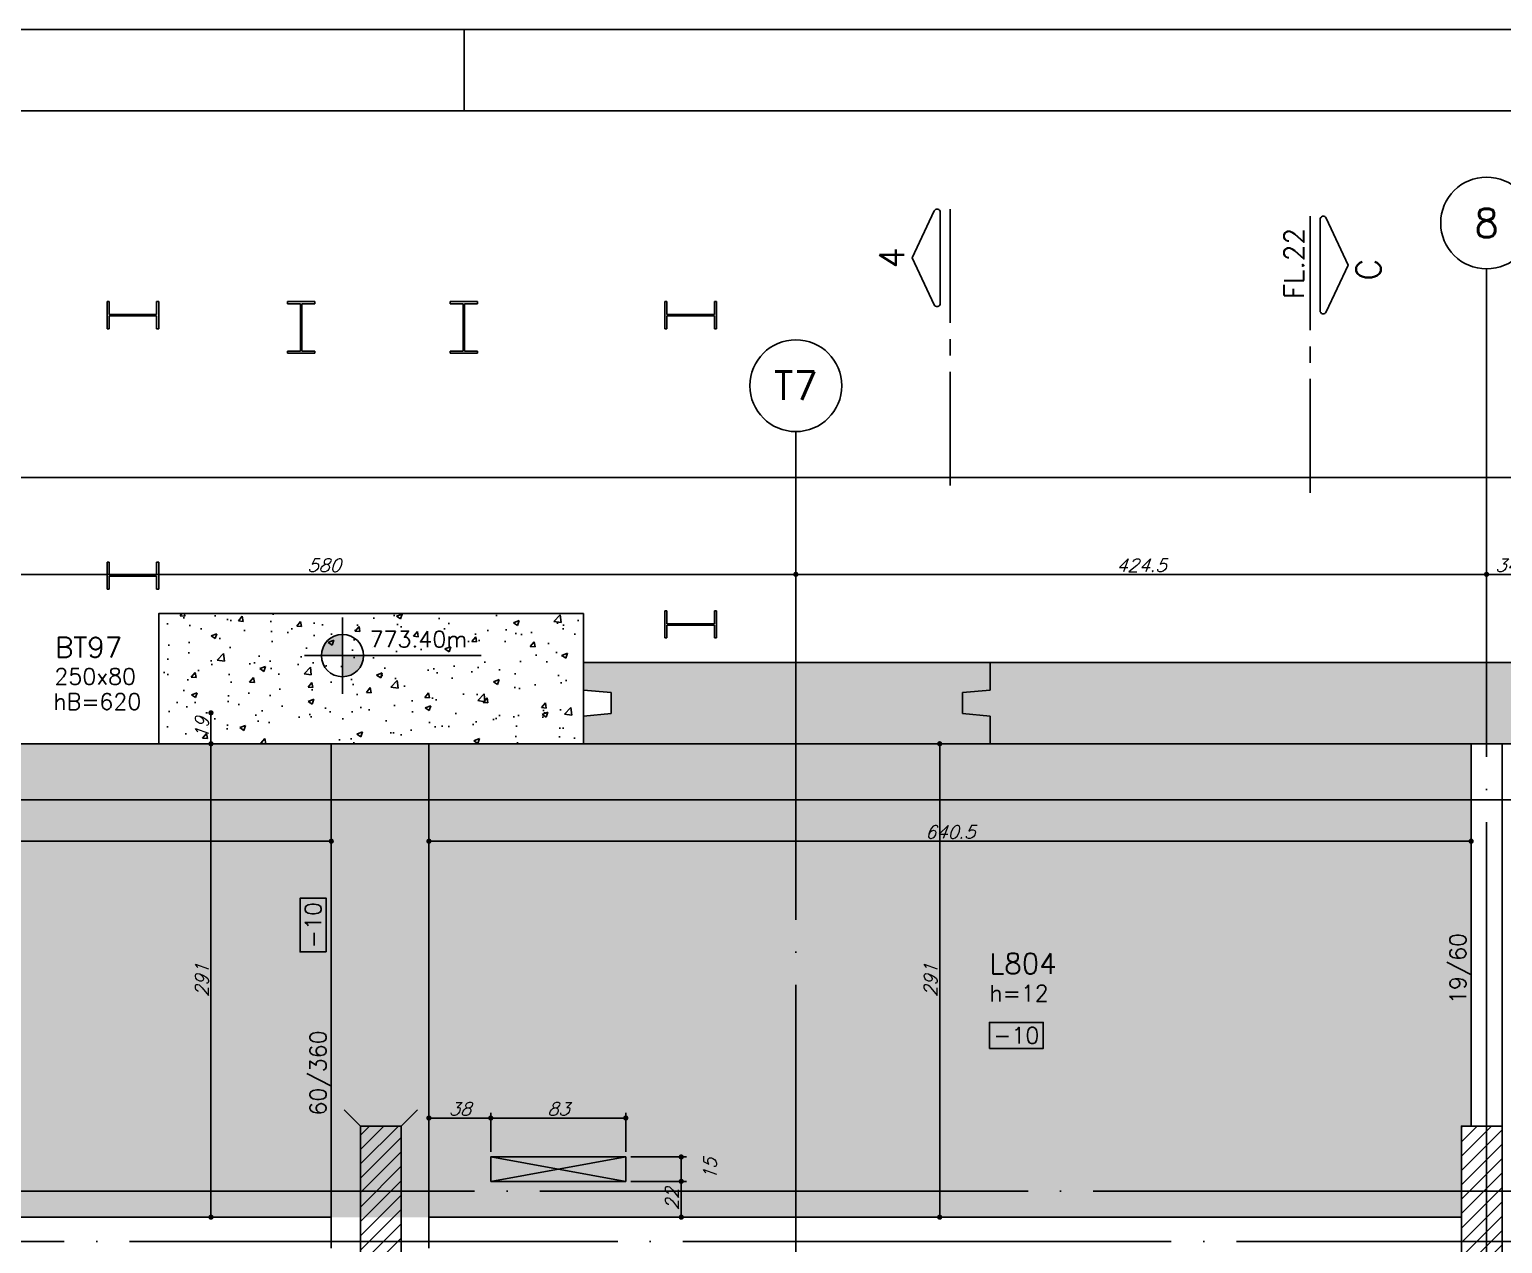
# Model space of a CAD drawing. Extents: x -5173 to 5397, y -2411 to 2089.
# Drawn here: x 2355 to 3260, y 1342 to 2089 of the extents above; entities that cross this region are included whole.
import ezdxf
from ezdxf.enums import TextEntityAlignment as Align

# ---------------------------------------------------------------- set-up
doc = ezdxf.new("R2010")
doc.units = 0
doc.header["$LTSCALE"] = 50
doc.header["$MEASUREMENT"] = 0
doc.linetypes.add('EIXO', pattern=[6.8, 6, -0.4, 0, -0.4])
doc.layers.get('0').update_dxf_attribs({"linetype": 'CONTINUOUS'})
doc.layers.get('DEFPOINTS').update_dxf_attribs({"linetype": 'CONTINUOUS'})
for name, color, linetype in [('F-BLOCOS', 3, 'CONTINUOUS'), ('F-BLOCOS-DIM', 2, 'CONTINUOUS'), ('F-BLOCOS-HACH', 1, 'CONTINUOUS'), ('F-BLOCOS-NOME', 3, 'CONTINUOUS'), ('F-CORTE-INDICAÇÃO', 4, 'CONTINUOUS'), ('F-COTAS', 106, 'CONTINUOUS'), ('F-COTAS-FUROS', 50, 'CONTINUOUS'), ('F-EIXO', 12, 'EIXO'), ('F-LAJES-DIM', 2, 'CONTINUOUS'), ('F-LAJES-NOME', 4, 'CONTINUOUS'), ('F-LAJES-R', 254, 'CONTINUOUS'), ('F-MARGEM', 1, 'CONTINUOUS'), ('F-NÍVEL-PLANTA', 2, 'CONTINUOUS'), ('F-PILARES-HACH', 174, 'CONTINUOUS'), ('F-PILARES-N', 170, 'CONTINUOUS'), ('F-PILARES-NASCE', 4, 'CONTINUOUS'), ('F-PILARES-S', 170, 'CONTINUOUS'), ('F-SOLIDO-EST', 252, 'CONTINUOUS'), ('F-TEXTO', 6, 'CONTINUOUS'), ('F-VIGAS', 3, 'CONTINUOUS'), ('F-VIGAS-DIM', 2, 'CONTINUOUS'), ('F-VÃO', 1, 'CONTINUOUS')]:
    doc.layers.add(name, color=color, linetype=linetype)
doc.layers.add('F-DESNIVEL-2', color=7, linetype='CONTINUOUS', true_color=0xffd1e8)
doc.styles.add('CP-TEXT-INCL', font='simplex.shx', dxfattribs={"oblique": 20})
doc.styles.add('MCP', font='simplex.shx')
doc.styles.add('ROMANS', font='simplex.shx')
doc.dimstyles.new('CP-COTAS-50', dxfattribs={"dimscale": 0.64, "dimtxt": 12.5, "dimasz": 5, "dimexe": 5, "dimexo": 5, "dimgap": 2.5, "dimtad": 1, "dimdec": 1, "dimdsep": 46, "dimtxsty": 'CP-TEXT-INCL', "dimblk1": 'DOT', "dimblk2": 'DOT', "dimsah": 1, "dimcen": 9, "dimclrd": 256, "dimclre": 256, "dimclrt": 256, "dimadec": 0, "dimazin": 0, "dimtfac": 1, "dimtdec": 1, "dimtmove": 2, "dimatfit": 3, "dimldrblk": 'DOT', "dimfxl": 0, "dimtolj": 1, "dimarcsym": 0})

# ---------------------------------------------------------------- blocks, each defined once
blk = doc.blocks.new('*U4')
at = {"layer": 'F-LAJES-DIM', "color": 1}
blk.add_lwpolyline([(0, 0), (33, 0), (33, 16), (0, 16)], close=True, dxfattribs=at)
at = {"layer": 'F-LAJES-DIM', "style": 'MCP'}
blk.add_attdef('DIM', text='', height=10, dxfattribs=at).set_placement((16.5, 8), align=Align.MIDDLE_CENTER)
blk = doc.blocks.new('_DOT')
at = {"color": 0, "linetype": 'ByBlock'}
blk.add_line((-0.5, 0), (-1, 0), dxfattribs=at)
at = {"color": 0, "linetype": 'ByBlock', "const_width": 0.5}
blk.add_lwpolyline([(-0.25, 0, 1), (0.25, 0, 1)], format="xyb", close=True, dxfattribs=at)
blk = doc.blocks.new('*D15')
at = {"layer": 'DEFPOINTS', "color": 0, "linetype": 'Continuous', "transparency": 16777216}
for p in [(2913.92, 1649.5), (2913.92, 1649.5), (2913.92, 1358.5)]:
    blk.add_point(p, dxfattribs=at)
at = {"layer": 'F-COTAS', "linetype": 'Continuous', "lineweight": -2, "transparency": 16777216}
blk.add_line((2913.92, 1361.7), (2913.92, 1646.3), dxfattribs=at)
at = {"layer": 'F-COTAS', "linetype": 'Continuous', "lineweight": -2, "transparency": 16777216, "xscale": 3.2, "yscale": 3.2, "zscale": 3.2}
for p, rotation in [((2913.92, 1649.5), 90), ((2913.92, 1358.5), 270)]:
    blk.add_blockref('_DOT', p, dxfattribs=dict(at, rotation=rotation))
at = {"layer": 'F-COTAS', "linetype": 'Continuous', "transparency": 16777216, "insert": (2908.32, 1504), "char_height": 8, "attachment_point": 5, "rotation": 90, "style": 'CP-TEXT-INCL'}
blk.add_mtext('\\A1;291', dxfattribs=at)
blk = doc.blocks.new('*D21')
at = {"layer": 'DEFPOINTS', "color": 0, "linetype": 'Continuous', "transparency": 16777216}
for p in [(2466.08, 1649.5), (2466.08, 1649.5), (2466.08, 1358.5)]:
    blk.add_point(p, dxfattribs=at)
at = {"layer": 'F-COTAS', "linetype": 'Continuous', "lineweight": -2, "transparency": 16777216}
blk.add_line((2466.08, 1361.7), (2466.08, 1646.3), dxfattribs=at)
at = {"layer": 'F-COTAS', "linetype": 'Continuous', "lineweight": -2, "transparency": 16777216, "xscale": 3.2, "yscale": 3.2, "zscale": 3.2}
for p, rotation in [((2466.08, 1649.5), 90), ((2466.08, 1358.5), 270)]:
    blk.add_blockref('_DOT', p, dxfattribs=dict(at, rotation=rotation))
at = {"layer": 'F-COTAS', "linetype": 'Continuous', "transparency": 16777216, "insert": (2460.48, 1504), "char_height": 8, "attachment_point": 5, "rotation": 90, "style": 'CP-TEXT-INCL'}
blk.add_mtext('\\A1;291', dxfattribs=at)
blk = doc.blocks.new('*D86')
at = {"layer": 'DEFPOINTS', "color": 0, "linetype": 'Continuous', "transparency": 16777216}
for p in [(2089, 1589.59), (2540, 1589.59), (2540, 1589.59)]:
    blk.add_point(p, dxfattribs=at)
at = {"layer": 'F-COTAS', "linetype": 'Continuous', "lineweight": -2, "transparency": 16777216}
blk.add_line((2092.2, 1589.59), (2536.8, 1589.59), dxfattribs=at)
at = {"layer": 'F-COTAS', "linetype": 'Continuous', "lineweight": -2, "transparency": 16777216, "xscale": 3.2, "yscale": 3.2, "zscale": 3.2, "rotation": 180}
blk.add_blockref('_DOT', (2089, 1589.59), dxfattribs=at)
at = {"layer": 'F-COTAS', "linetype": 'Continuous', "lineweight": -2, "transparency": 16777216, "xscale": 3.2, "yscale": 3.2, "zscale": 3.2}
blk.add_blockref('_DOT', (2540, 1589.59), dxfattribs=at)
at = {"layer": 'F-COTAS', "linetype": 'Continuous', "transparency": 16777216, "insert": (2314.5, 1595.19), "char_height": 8, "attachment_point": 5, "style": 'CP-TEXT-INCL'}
blk.add_mtext('\\A1;451', dxfattribs=at)
blk = doc.blocks.new('*D87')
at = {"layer": 'DEFPOINTS', "color": 0, "linetype": 'Continuous', "transparency": 16777216}
for p in [(2600, 1589.59), (3240.5, 1589.59), (3240.5, 1589.59)]:
    blk.add_point(p, dxfattribs=at)
at = {"layer": 'F-COTAS', "linetype": 'Continuous', "lineweight": -2, "transparency": 16777216}
blk.add_line((2603.2, 1589.59), (3237.3, 1589.59), dxfattribs=at)
at = {"layer": 'F-COTAS', "linetype": 'Continuous', "lineweight": -2, "transparency": 16777216, "xscale": 3.2, "yscale": 3.2, "zscale": 3.2, "rotation": 180}
blk.add_blockref('_DOT', (2600, 1589.59), dxfattribs=at)
at = {"layer": 'F-COTAS', "linetype": 'Continuous', "lineweight": -2, "transparency": 16777216, "xscale": 3.2, "yscale": 3.2, "zscale": 3.2}
blk.add_blockref('_DOT', (3240.5, 1589.59), dxfattribs=at)
at = {"layer": 'F-COTAS', "linetype": 'Continuous', "transparency": 16777216, "insert": (2920.25, 1595.19), "char_height": 8, "attachment_point": 5, "style": 'CP-TEXT-INCL'}
blk.add_mtext('\\A1;640.5', dxfattribs=at)
blk = doc.blocks.new('*U185')
at = {"layer": 'F-EIXO'}
blk.add_line((0, 0), (0, -3027.88), dxfattribs=at)
at = {"layer": 'F-EIXO', "color": 2, "linetype": 'Continuous'}
blk.add_circle((0, 28.21), 28.21, dxfattribs=at)
at = {"layer": 'F-TEXTO', "style": 'ROMANS'}
blk.add_attdef('EIXO', text='', height=17.5, rotation=360, dxfattribs=at).set_placement((0, 28.21), align=Align.MIDDLE_CENTER)
blk = doc.blocks.new('*U192')
at = {"layer": 'F-EIXO'}
blk.add_line((0, 0), (7197, 0), dxfattribs=at)
at = {"layer": 'F-TEXTO', "style": 'ROMANS'}
blk.add_attdef('EIXO', text='', height=17.5, dxfattribs=at).set_placement((-28.2072, 0), align=Align.MIDDLE_CENTER)
blk = doc.blocks.new('*U193')
at = {"layer": 'F-EIXO'}
blk.add_line((0, 0), (7285, 0), dxfattribs=at)
at = {"layer": 'F-TEXTO', "style": 'ROMANS'}
blk.add_attdef('EIXO', text='', height=17.5, dxfattribs=at).set_placement((-28.2072, 0), align=Align.MIDDLE_CENTER)
blk = doc.blocks.new('*U209')
at = {"layer": 'F-EIXO'}
blk.add_line((0, 0), (0, -3127.88), dxfattribs=at)
at = {"layer": 'F-EIXO', "color": 2, "linetype": 'Continuous'}
blk.add_circle((0, 28.21), 28.21, dxfattribs=at)
at = {"layer": 'F-TEXTO', "style": 'ROMANS'}
blk.add_attdef('EIXO', text='', height=17.5, rotation=360, dxfattribs=at).set_placement((0, 28.21), align=Align.MIDDLE_CENTER)
blk = doc.blocks.new('*U204')
at = {"layer": 'F-EIXO'}
blk.add_line((0, 0), (7197, 0), dxfattribs=at)
at = {"layer": 'F-TEXTO', "style": 'ROMANS'}
blk.add_attdef('EIXO', text='', height=17.5, dxfattribs=at).set_placement((-28.2072, 0), align=Align.MIDDLE_CENTER)
blk = doc.blocks.new('A0-5L_900')
at = {"layer": 'F-MARGEM', "color": 2}
blk.add_line((155.9, 90), (155.9, 89), dxfattribs=at)
blk.add_lwpolyline([(0, 0), (0, 90), (211.4, 90), (211.4, 0)], close=True, dxfattribs=at)
at = {"layer": 'F-MARGEM', "color": 7}
blk.add_lwpolyline([(2.5, 89), (210.4, 89), (210.4, 1), (2.5, 1)], close=True, dxfattribs=at)
blk = doc.blocks.new('*U220')
at = {"layer": 'F-CORTE-INDICAÇÃO'}
for p, q in [((70, 0), (0, 0)), ((80, 0), (90, 0)), ((100, 0), (170, 0))]:
    blk.add_line(p, q, dxfattribs=at)
blk.add_lwpolyline([(112, 6, -0.802585), (111.15, 9.81), (140, 23.26), (168.85, 9.81, -0.802585), (168, 6)], format="xyb", close=True, dxfattribs=at)
at = {"layer": 'F-CORTE-INDICAÇÃO', "style": 'ROMANS'}
blk.add_attdef('CORTE', text='', height=15, dxfattribs=at).set_placement((140, 35.76), align=Align.MIDDLE_CENTER)
at = {"layer": 'F-CORTE-INDICAÇÃO', "color": 2, "style": 'ROMANS'}
blk.add_attdef('FOLHA', text='', height=12, dxfattribs=at).set_placement((80.46, -10), align=Align.MIDDLE_CENTER)
blk = doc.blocks.new('*U228')
at = {"layer": 'F-CORTE-INDICAÇÃO'}
for p, q in [((70, 0), (0, 0)), ((80, 0), (90, 0)), ((100, 0), (170, 0))]:
    blk.add_line(p, q, dxfattribs=at)
blk.add_lwpolyline([(112, 6, -0.802585), (111.15, 9.81), (140, 23.26), (168.85, 9.81, -0.802585), (168, 6)], format="xyb", close=True, dxfattribs=at)
at = {"layer": 'F-CORTE-INDICAÇÃO', "style": 'ROMANS'}
blk.add_attdef('CORTE', text='', height=15, dxfattribs=at).set_placement((140, 35.76), align=Align.MIDDLE_CENTER)
at = {"layer": 'F-CORTE-INDICAÇÃO', "color": 2, "style": 'ROMANS'}
blk.add_attdef('FOLHA', text='', height=12, dxfattribs=at).set_placement((140, -10), align=Align.MIDDLE_CENTER)
blk = doc.blocks.new('*D281')
at = {"layer": 'DEFPOINTS', "color": 0, "linetype": 'Continuous', "transparency": 16777216}
for p in [(3284.5, 1699.5), (3444.33, 1699.5), (3259.5, -995.5)]:
    blk.add_point(p, dxfattribs=at)
at = {"layer": 'F-COTAS', "linetype": 'Continuous', "lineweight": -2, "transparency": 16777216}
for p, q in [((3287.7, 1699.5), (3447.53, 1699.5)), ((3444.33, -992.3), (3444.33, 1696.3)), ((3262.7, -995.5), (3447.53, -995.5))]:
    blk.add_line(p, q, dxfattribs=at)
at = {"layer": 'F-COTAS', "linetype": 'Continuous', "lineweight": -2, "transparency": 16777216, "xscale": 3.2, "yscale": 3.2, "zscale": 3.2}
for p, rotation in [((3444.33, 1699.5), 90), ((3444.33, -995.5), 270)]:
    blk.add_blockref('_DOT', p, dxfattribs=dict(at, rotation=rotation))
at = {"layer": 'F-COTAS', "linetype": 'Continuous', "transparency": 16777216, "insert": (3438.73, 352), "char_height": 8, "attachment_point": 5, "rotation": 90, "style": 'CP-TEXT-INCL'}
blk.add_mtext('\\A1;2695', dxfattribs=at)
blk = doc.blocks.new('*D294')
at = {"layer": 'DEFPOINTS', "color": 0, "linetype": 'Continuous', "transparency": 16777216}
for p in [(-3300, 1813.09), (-3300, 1709.07), (3284.5, 1699.5)]:
    blk.add_point(p, dxfattribs=at)
at = {"layer": 'F-COTAS', "linetype": 'Continuous', "lineweight": -2, "transparency": 16777216}
for p, q in [((-3300, 1712.27), (-3300, 1816.29)), ((3281.3, 1813.09), (-3296.8, 1813.09)), ((3284.5, 1702.7), (3284.5, 1816.29))]:
    blk.add_line(p, q, dxfattribs=at)
at = {"layer": 'F-COTAS', "linetype": 'Continuous', "lineweight": -2, "transparency": 16777216, "xscale": 3.2, "yscale": 3.2, "zscale": 3.2, "rotation": 180}
blk.add_blockref('_DOT', (-3300, 1813.09), dxfattribs=at)
at = {"layer": 'F-COTAS', "linetype": 'Continuous', "lineweight": -2, "transparency": 16777216, "xscale": 3.2, "yscale": 3.2, "zscale": 3.2}
blk.add_blockref('_DOT', (3284.5, 1813.09), dxfattribs=at)
at = {"layer": 'F-COTAS', "linetype": 'Continuous', "transparency": 16777216, "insert": (-7.75, 1818.69), "char_height": 8, "attachment_point": 5, "style": 'CP-TEXT-INCL'}
blk.add_mtext('\\A1;6584.5', dxfattribs=at)
blk = doc.blocks.new('*D295')
at = {"layer": 'DEFPOINTS', "color": 0, "linetype": 'Continuous', "transparency": 16777216}
for p in [(3250, 1753.6), (3250, 1746.92), (3284.5, 1699.5)]:
    blk.add_point(p, dxfattribs=at)
at = {"layer": 'F-COTAS', "linetype": 'Continuous', "lineweight": -2, "transparency": 16777216}
for p, q in [((3250, 1750.12), (3250, 1756.8)), ((3284.5, 1702.7), (3284.5, 1756.8)), ((3281.3, 1753.6), (3253.2, 1753.6))]:
    blk.add_line(p, q, dxfattribs=at)
at = {"layer": 'F-COTAS', "linetype": 'Continuous', "lineweight": -2, "transparency": 16777216, "xscale": 3.2, "yscale": 3.2, "zscale": 3.2, "rotation": 180}
blk.add_blockref('_DOT', (3250, 1753.6), dxfattribs=at)
at = {"layer": 'F-COTAS', "linetype": 'Continuous', "lineweight": -2, "transparency": 16777216, "xscale": 3.2, "yscale": 3.2, "zscale": 3.2}
blk.add_blockref('_DOT', (3284.5, 1753.6), dxfattribs=at)
at = {"layer": 'F-COTAS', "linetype": 'Continuous', "transparency": 16777216, "insert": (3267.25, 1759.2), "char_height": 8, "attachment_point": 5, "style": 'CP-TEXT-INCL'}
blk.add_mtext('\\A1;34.5', dxfattribs=at)
blk = doc.blocks.new('*D296')
at = {"layer": 'DEFPOINTS', "color": 0, "linetype": 'Continuous', "transparency": 16777216}
for p in [(2825.5, 1761.63), (2825.5, 1753.6), (3250, 1746.92)]:
    blk.add_point(p, dxfattribs=at)
at = {"layer": 'F-COTAS', "linetype": 'Continuous', "lineweight": -2, "transparency": 16777216}
for p, q in [((2825.5, 1758.43), (2825.5, 1750.4)), ((3250, 1750.12), (3250, 1756.8)), ((3246.8, 1753.6), (2828.7, 1753.6))]:
    blk.add_line(p, q, dxfattribs=at)
at = {"layer": 'F-COTAS', "linetype": 'Continuous', "lineweight": -2, "transparency": 16777216, "xscale": 3.2, "yscale": 3.2, "zscale": 3.2, "rotation": 180}
blk.add_blockref('_DOT', (2825.5, 1753.6), dxfattribs=at)
at = {"layer": 'F-COTAS', "linetype": 'Continuous', "lineweight": -2, "transparency": 16777216, "xscale": 3.2, "yscale": 3.2, "zscale": 3.2}
blk.add_blockref('_DOT', (3250, 1753.6), dxfattribs=at)
at = {"layer": 'F-COTAS', "linetype": 'Continuous', "transparency": 16777216, "insert": (3037.75, 1759.2), "char_height": 8, "attachment_point": 5, "style": 'CP-TEXT-INCL'}
blk.add_mtext('\\A1;424.5', dxfattribs=at)
blk = doc.blocks.new('*D297')
at = {"layer": 'DEFPOINTS', "color": 0, "linetype": 'Continuous', "transparency": 16777216}
for p in [(2245.5, 1761.63), (2825.5, 1761.63), (2245.5, 1753.6)]:
    blk.add_point(p, dxfattribs=at)
at = {"layer": 'F-COTAS', "linetype": 'Continuous', "lineweight": -2, "transparency": 16777216}
for p, q in [((2245.5, 1758.43), (2245.5, 1750.4)), ((2825.5, 1758.43), (2825.5, 1750.4)), ((2822.3, 1753.6), (2248.7, 1753.6))]:
    blk.add_line(p, q, dxfattribs=at)
at = {"layer": 'F-COTAS', "linetype": 'Continuous', "lineweight": -2, "transparency": 16777216, "xscale": 3.2, "yscale": 3.2, "zscale": 3.2, "rotation": 180}
blk.add_blockref('_DOT', (2245.5, 1753.6), dxfattribs=at)
at = {"layer": 'F-COTAS', "linetype": 'Continuous', "lineweight": -2, "transparency": 16777216, "xscale": 3.2, "yscale": 3.2, "zscale": 3.2}
blk.add_blockref('_DOT', (2825.5, 1753.6), dxfattribs=at)
at = {"layer": 'F-COTAS', "linetype": 'Continuous', "transparency": 16777216, "insert": (2535.5, 1759.2), "char_height": 8, "attachment_point": 5, "style": 'CP-TEXT-INCL'}
blk.add_mtext('\\A1;580', dxfattribs=at)
blk = doc.blocks.new('A$C29D657AE')
at = {"layer": 'F-SOLIDO-EST'}
h = blk.add_hatch(color=256, dxfattribs=at)
h.dxf.hatch_style = 1
h.paths.add_polyline_path([(2945, 6699.5), (2695, 6699.5), (2695, 6682.5), (2712, 6681), (2712, 6668), (2695, 6666.5), (2695, 6649.5), (2945, 6649.5), (2945, 6666.5), (2928, 6668), (2928, 6681), (2945, 6682.5)])
h = blk.add_hatch(color=256, dxfattribs=at)
h.dxf.hatch_style = 1
h.paths.add_polyline_path([(3284.5, 6699.5), (2945, 6699.5), (2945, 6682.5), (2928, 6681), (2928, 6668), (2945, 6666.5), (2945, 6649.5), (3251.5, 6649.5), (3253, 6649.5), (3266, 6649.5), (3267.5, 6649.5), (3284.5, 6649.5)])
at = {"color": 1}
for p, q in [((2402.2, 6904.6), (2402.2, 6921.3)), ((2402.2, 6921.3), (2403.52, 6921.3)), ((2402.2, 6921.3), (2403.52, 6921.3)), ((2402.2, 6904.6), (2402.2, 6921.3)), ((2403.52, 6921.3), (2403.52, 6913.33)), ((2403.52, 6921.3), (2403.52, 6913.33)), ((2432.68, 6913.33), (2432.68, 6921.3)), ((2432.68, 6921.3), (2434, 6921.3)), ((2432.68, 6921.3), (2434, 6921.3)), ((2432.68, 6913.33), (2432.68, 6921.3)), ((2434, 6921.3), (2434, 6904.6)), ((2434, 6921.3), (2434, 6904.6)), ((2513.15, 6919.98), (2513.15, 6921.3)), ((2513.15, 6921.3), (2529.85, 6921.3)), ((2513.15, 6921.3), (2529.85, 6921.3)), ((2513.15, 6919.98), (2513.15, 6921.3)), ((2521.12, 6919.98), (2513.15, 6919.98)), ((2521.12, 6919.98), (2513.15, 6919.98)), ((2521.12, 6890.82), (2521.12, 6919.98)), ((2521.12, 6890.82), (2521.12, 6919.98)), ((2529.85, 6919.98), (2521.88, 6919.98)), ((2521.88, 6919.98), (2521.88, 6890.82)), ((2521.88, 6919.98), (2521.88, 6890.82)), ((2529.85, 6919.98), (2521.88, 6919.98)), ((2529.85, 6921.3), (2529.85, 6919.98)), ((2529.85, 6921.3), (2529.85, 6919.98)), ((2613.15, 6919.98), (2613.15, 6921.3)), ((2613.15, 6921.3), (2629.85, 6921.3)), ((2613.15, 6921.3), (2629.85, 6921.3)), ((2613.15, 6919.98), (2613.15, 6921.3)), ((2621.12, 6919.98), (2613.15, 6919.98)), ((2621.12, 6919.98), (2613.15, 6919.98)), ((2621.12, 6890.82), (2621.12, 6919.98)), ((2621.12, 6890.82), (2621.12, 6919.98)), ((2629.85, 6919.98), (2621.88, 6919.98)), ((2621.88, 6919.98), (2621.88, 6890.82)), ((2621.88, 6919.98), (2621.88, 6890.82)), ((2629.85, 6919.98), (2621.88, 6919.98)), ((2629.85, 6921.3), (2629.85, 6919.98)), ((2629.85, 6921.3), (2629.85, 6919.98)), ((2745, 6904.6), (2745, 6921.3)), ((2745, 6921.3), (2746.32, 6921.3)), ((2745, 6921.3), (2746.32, 6921.3)), ((2745, 6904.6), (2745, 6921.3)), ((2746.32, 6921.3), (2746.32, 6913.33)), ((2746.32, 6921.3), (2746.32, 6913.33)), ((2775.48, 6913.33), (2775.48, 6921.3)), ((2775.48, 6921.3), (2776.8, 6921.3)), ((2775.48, 6921.3), (2776.8, 6921.3)), ((2775.48, 6913.33), (2775.48, 6921.3)), ((2776.8, 6921.3), (2776.8, 6904.6)), ((2776.8, 6921.3), (2776.8, 6904.6)), ((2403.52, 6913.33), (2432.68, 6913.33)), ((2403.52, 6913.33), (2432.68, 6913.33)), ((2432.68, 6912.57), (2403.52, 6912.57)), ((2403.52, 6912.57), (2403.52, 6904.6)), ((2403.52, 6912.57), (2403.52, 6904.6)), ((2432.68, 6912.57), (2403.52, 6912.57)), ((2432.68, 6904.6), (2432.68, 6912.57)), ((2432.68, 6904.6), (2432.68, 6912.57)), ((2746.32, 6913.33), (2775.48, 6913.33)), ((2746.32, 6913.33), (2775.48, 6913.33)), ((2775.48, 6912.57), (2746.32, 6912.57)), ((2746.32, 6912.57), (2746.32, 6904.6)), ((2746.32, 6912.57), (2746.32, 6904.6)), ((2775.48, 6912.57), (2746.32, 6912.57)), ((2775.48, 6904.6), (2775.48, 6912.57)), ((2775.48, 6904.6), (2775.48, 6912.57)), ((2403.52, 6904.6), (2402.2, 6904.6)), ((2403.52, 6904.6), (2402.2, 6904.6)), ((2434, 6904.6), (2432.68, 6904.6)), ((2434, 6904.6), (2432.68, 6904.6)), ((2746.32, 6904.6), (2745, 6904.6)), ((2746.32, 6904.6), (2745, 6904.6)), ((2776.8, 6904.6), (2775.48, 6904.6)), ((2776.8, 6904.6), (2775.48, 6904.6)), ((2513.15, 6889.5), (2513.15, 6890.82)), ((2513.15, 6890.82), (2521.12, 6890.82)), ((2513.15, 6890.82), (2521.12, 6890.82)), ((2513.15, 6889.5), (2513.15, 6890.82)), ((2529.85, 6889.5), (2513.15, 6889.5)), ((2529.85, 6889.5), (2513.15, 6889.5)), ((2521.88, 6890.82), (2529.85, 6890.82)), ((2521.88, 6890.82), (2529.85, 6890.82)), ((2529.85, 6890.82), (2529.85, 6889.5)), ((2529.85, 6890.82), (2529.85, 6889.5)), ((2613.15, 6889.5), (2613.15, 6890.82)), ((2613.15, 6890.82), (2621.12, 6890.82)), ((2613.15, 6890.82), (2621.12, 6890.82)), ((2613.15, 6889.5), (2613.15, 6890.82)), ((2629.85, 6889.5), (2613.15, 6889.5)), ((2629.85, 6889.5), (2613.15, 6889.5)), ((2621.88, 6890.82), (2629.85, 6890.82)), ((2621.88, 6890.82), (2629.85, 6890.82)), ((2629.85, 6890.82), (2629.85, 6889.5)), ((2629.85, 6890.82), (2629.85, 6889.5)), ((2402.2, 6744.5), (2402.2, 6761.2)), ((2402.2, 6761.2), (2403.52, 6761.2)), ((2402.2, 6761.2), (2403.52, 6761.2)), ((2402.2, 6744.5), (2402.2, 6761.2)), ((2403.52, 6761.2), (2403.52, 6753.23)), ((2403.52, 6761.2), (2403.52, 6753.23)), ((2432.68, 6753.23), (2432.68, 6761.2)), ((2432.68, 6761.2), (2434, 6761.2)), ((2432.68, 6761.2), (2434, 6761.2)), ((2432.68, 6753.23), (2432.68, 6761.2)), ((2434, 6761.2), (2434, 6744.5)), ((2434, 6761.2), (2434, 6744.5)), ((2403.52, 6744.5), (2402.2, 6744.5)), ((2403.52, 6744.5), (2402.2, 6744.5)), ((2403.52, 6753.23), (2432.68, 6753.23)), ((2403.52, 6753.23), (2432.68, 6753.23)), ((2432.68, 6752.47), (2403.52, 6752.47)), ((2403.52, 6752.47), (2403.52, 6744.5)), ((2403.52, 6752.47), (2403.52, 6744.5)), ((2432.68, 6752.47), (2403.52, 6752.47)), ((2432.68, 6744.5), (2432.68, 6752.47)), ((2432.68, 6744.5), (2432.68, 6752.47)), ((2434, 6744.5), (2432.68, 6744.5)), ((2434, 6744.5), (2432.68, 6744.5)), ((2745, 6714.5), (2745, 6731.2)), ((2745, 6731.2), (2746.32, 6731.2)), ((2745, 6731.2), (2746.32, 6731.2)), ((2745, 6714.5), (2745, 6731.2)), ((2746.32, 6731.2), (2746.32, 6723.23)), ((2746.32, 6731.2), (2746.32, 6723.23)), ((2775.48, 6723.23), (2775.48, 6731.2)), ((2775.48, 6731.2), (2776.8, 6731.2)), ((2775.48, 6731.2), (2776.8, 6731.2)), ((2775.48, 6723.23), (2775.48, 6731.2)), ((2776.8, 6731.2), (2776.8, 6714.5)), ((2776.8, 6731.2), (2776.8, 6714.5)), ((2746.32, 6723.23), (2775.48, 6723.23)), ((2746.32, 6723.23), (2775.48, 6723.23)), ((2775.48, 6722.47), (2746.32, 6722.47)), ((2746.32, 6722.47), (2746.32, 6714.5)), ((2746.32, 6722.47), (2746.32, 6714.5)), ((2775.48, 6722.47), (2746.32, 6722.47)), ((2775.48, 6714.5), (2775.48, 6722.47)), ((2775.48, 6714.5), (2775.48, 6722.47)), ((2746.32, 6714.5), (2745, 6714.5)), ((2746.32, 6714.5), (2745, 6714.5)), ((2776.8, 6714.5), (2775.48, 6714.5)), ((2776.8, 6714.5), (2775.48, 6714.5))]:
    blk.add_line(p, q, dxfattribs=at)
at = {"layer": 'F-VIGAS'}
for p, q in [((2945, 6699.5), (2695, 6699.5)), ((2695, 6699.5), (2695, 6682.5)), ((2695, 6682.5), (2695, 6699.5)), ((2695, 6699.5), (2945, 6699.5)), ((3284.5, 6699.5), (2945, 6699.5)), ((2945, 6699.5), (2945, 6682.5)), ((2945, 6682.5), (2945, 6699.5)), ((2945, 6699.5), (3284.5, 6699.5)), ((2945, 6682.5), (2945, 6699.5)), ((2945, 6699.5), (2945, 6682.5)), ((2712, 6681), (2695, 6682.5)), ((2695, 6682.5), (2712, 6681)), ((2695, 6682.5), (2712, 6681)), ((2712, 6681), (2695, 6682.5)), ((2712, 6668), (2712, 6681)), ((2712, 6681), (2712, 6668)), ((2712, 6681), (2712, 6668)), ((2712, 6668), (2712, 6681)), ((2945, 6682.5), (2928, 6681)), ((2928, 6681), (2945, 6682.5)), ((2928, 6681), (2945, 6682.5)), ((2945, 6682.5), (2928, 6681)), ((2928, 6681), (2928, 6668)), ((2928, 6668), (2928, 6681)), ((2928, 6668), (2928, 6681)), ((2928, 6681), (2928, 6668)), ((2695, 6666.5), (2712, 6668)), ((2712, 6668), (2695, 6666.5)), ((2712, 6668), (2695, 6666.5)), ((2695, 6666.5), (2712, 6668)), ((2695, 6649.5), (2695, 6666.5)), ((2695, 6666.5), (2695, 6649.5)), ((2695, 6666.5), (2695, 6649.5)), ((2695, 6649.5), (2695, 6666.5)), ((2928, 6668), (2945, 6666.5)), ((2945, 6666.5), (2928, 6668)), ((2945, 6666.5), (2928, 6668)), ((2928, 6668), (2945, 6666.5)), ((2945, 6666.5), (2945, 6649.5)), ((2945, 6649.5), (2945, 6666.5)), ((2945, 6649.5), (2945, 6666.5)), ((2945, 6666.5), (2945, 6649.5)), ((2695, 6649.5), (2945, 6649.5)), ((2945, 6649.5), (2695, 6649.5)), ((3284.5, 6649.5), (2945, 6649.5))]:
    blk.add_line(p, q, dxfattribs=at)
blk = doc.blocks.new('*U7')
at = {"layer": 'F-VIGAS-DIM', "color": 1}
blk.add_lwpolyline([(0, 0), (33, 0), (33, 16), (0, 16)], close=True, dxfattribs=at)
at = {"layer": 'F-VIGAS-DIM', "style": 'MCP'}
blk.add_attdef('DIM', text='', height=10, dxfattribs=at).set_placement((16.5, 8), align=Align.MIDDLE_CENTER)
blk = doc.blocks.new('*D358')
at = {"layer": 'DEFPOINTS', "color": 0, "linetype": 'Continuous', "transparency": 16777216}
for p in [(2466.08, 1668.5), (2467.17, 1668.5), (2466.08, 1649.5)]:
    blk.add_point(p, dxfattribs=at)
at = {"layer": 'F-COTAS', "linetype": 'Continuous', "lineweight": -2, "transparency": 16777216}
for p, q in [((2463.97, 1668.5), (2462.88, 1668.5)), ((2466.08, 1652.7), (2466.08, 1665.3))]:
    blk.add_line(p, q, dxfattribs=at)
at = {"layer": 'F-COTAS', "linetype": 'Continuous', "lineweight": -2, "transparency": 16777216, "xscale": 3.2, "yscale": 3.2, "zscale": 3.2}
for p, rotation in [((2466.08, 1668.5), 90), ((2466.08, 1649.5), 270)]:
    blk.add_blockref('_DOT', p, dxfattribs=dict(at, rotation=rotation))
at = {"layer": 'F-COTAS', "linetype": 'Continuous', "transparency": 16777216, "insert": (2460.48, 1659), "char_height": 8, "attachment_point": 5, "rotation": 90, "style": 'CP-TEXT-INCL'}
blk.add_mtext('\\A1;19', dxfattribs=at)
blk = doc.blocks.new('*U416')
at = {"layer": 'F-VÃO'}
for p, q in [((0, 0), (83, 15)), ((0, 15), (83, 0))]:
    blk.add_line(p, q, dxfattribs=at)
at = {"layer": 'F-VÃO', "color": 3}
blk.add_lwpolyline([(0, 0), (83, 0), (83, 15), (0, 15)], close=True, dxfattribs=at)
blk = doc.blocks.new('*D533')
at = {"layer": 'DEFPOINTS', "color": 0, "linetype": 'Continuous', "transparency": 16777216}
for p in [(2721, 1380.5), (2733.93, 1358.5), (2755.09, 1358.5)]:
    blk.add_point(p, dxfattribs=at)
at = {"layer": 'F-COTAS-FUROS', "linetype": 'Continuous', "lineweight": -2, "transparency": 16777216}
for p, q in [((2724.2, 1380.5), (2758.29, 1380.5)), ((2755.09, 1377.3), (2755.09, 1361.7)), ((2737.13, 1358.5), (2758.29, 1358.5))]:
    blk.add_line(p, q, dxfattribs=at)
at = {"layer": 'F-COTAS-FUROS', "linetype": 'Continuous', "lineweight": -2, "transparency": 16777216, "xscale": 3.2, "yscale": 3.2, "zscale": 3.2}
for p, rotation in [((2755.09, 1380.5), 90), ((2755.09, 1358.5), 270)]:
    blk.add_blockref('_DOT', p, dxfattribs=dict(at, rotation=rotation))
at = {"layer": 'F-COTAS-FUROS', "linetype": 'Continuous', "transparency": 16777216, "insert": (2749.49, 1369.5), "char_height": 8, "attachment_point": 5, "rotation": 90, "style": 'CP-TEXT-INCL'}
blk.add_mtext('\\A1;22', dxfattribs=at)
blk = doc.blocks.new('*D534')
at = {"layer": 'DEFPOINTS', "color": 0, "linetype": 'Continuous', "transparency": 16777216}
for p in [(2721, 1395.5), (2755.09, 1395.5), (2721, 1380.5)]:
    blk.add_point(p, dxfattribs=at)
at = {"layer": 'F-COTAS-FUROS', "linetype": 'Continuous', "lineweight": -2, "transparency": 16777216}
for p, q in [((2724.2, 1395.5), (2758.29, 1395.5)), ((2755.09, 1383.7), (2755.09, 1392.3)), ((2724.2, 1380.5), (2758.29, 1380.5))]:
    blk.add_line(p, q, dxfattribs=at)
at = {"layer": 'F-COTAS-FUROS', "linetype": 'Continuous', "lineweight": -2, "transparency": 16777216, "xscale": 3.2, "yscale": 3.2, "zscale": 3.2}
for p, rotation in [((2755.09, 1395.5), 90), ((2755.09, 1380.5), 270)]:
    blk.add_blockref('_DOT', p, dxfattribs=dict(at, rotation=rotation))
at = {"layer": 'F-COTAS-FUROS', "linetype": 'Continuous', "transparency": 16777216, "insert": (2772.69, 1388), "char_height": 8, "attachment_point": 5, "rotation": 90, "style": 'CP-TEXT-INCL'}
blk.add_mtext('\\A1;15', dxfattribs=at)
blk = doc.blocks.new('*D535')
at = {"layer": 'DEFPOINTS', "color": 0, "linetype": 'Continuous', "transparency": 16777216}
for p in [(2638, 1419.44), (2638, 1395.5), (2721, 1395.5)]:
    blk.add_point(p, dxfattribs=at)
at = {"layer": 'F-COTAS-FUROS', "linetype": 'Continuous', "lineweight": -2, "transparency": 16777216}
for p, q in [((2638, 1398.7), (2638, 1422.64)), ((2721, 1398.7), (2721, 1422.64)), ((2717.8, 1419.44), (2641.2, 1419.44))]:
    blk.add_line(p, q, dxfattribs=at)
at = {"layer": 'F-COTAS-FUROS', "linetype": 'Continuous', "lineweight": -2, "transparency": 16777216, "xscale": 3.2, "yscale": 3.2, "zscale": 3.2, "rotation": 180}
blk.add_blockref('_DOT', (2638, 1419.44), dxfattribs=at)
at = {"layer": 'F-COTAS-FUROS', "linetype": 'Continuous', "lineweight": -2, "transparency": 16777216, "xscale": 3.2, "yscale": 3.2, "zscale": 3.2}
blk.add_blockref('_DOT', (2721, 1419.44), dxfattribs=at)
at = {"layer": 'F-COTAS-FUROS', "linetype": 'Continuous', "transparency": 16777216, "insert": (2679.5, 1425.04), "char_height": 8, "attachment_point": 5, "style": 'CP-TEXT-INCL'}
blk.add_mtext('\\A1;83', dxfattribs=at)
blk = doc.blocks.new('*D536')
at = {"layer": 'DEFPOINTS', "color": 0, "linetype": 'Continuous', "transparency": 16777216}
for p in [(2600, 1419.44), (2600, 1403.69), (2638, 1395.5)]:
    blk.add_point(p, dxfattribs=at)
at = {"layer": 'F-COTAS-FUROS', "linetype": 'Continuous', "lineweight": -2, "transparency": 16777216}
for p, q in [((2600, 1406.89), (2600, 1422.64)), ((2638, 1398.7), (2638, 1422.64)), ((2634.8, 1419.44), (2603.2, 1419.44))]:
    blk.add_line(p, q, dxfattribs=at)
at = {"layer": 'F-COTAS-FUROS', "linetype": 'Continuous', "lineweight": -2, "transparency": 16777216, "xscale": 3.2, "yscale": 3.2, "zscale": 3.2, "rotation": 180}
blk.add_blockref('_DOT', (2600, 1419.44), dxfattribs=at)
at = {"layer": 'F-COTAS-FUROS', "linetype": 'Continuous', "lineweight": -2, "transparency": 16777216, "xscale": 3.2, "yscale": 3.2, "zscale": 3.2}
blk.add_blockref('_DOT', (2638, 1419.44), dxfattribs=at)
at = {"layer": 'F-COTAS-FUROS', "linetype": 'Continuous', "transparency": 16777216, "insert": (2619, 1425.04), "char_height": 8, "attachment_point": 5, "style": 'CP-TEXT-INCL'}
blk.add_mtext('\\A1;38', dxfattribs=at)
blk = doc.blocks.new('Nível - Planta')
at = {"layer": 'F-NÍVEL-PLANTA'}
h = blk.add_hatch(color=71, dxfattribs=at)
h.paths.add_polyline_path([(0, 0), (0, 0.26, 0.414214), (-0.26, 0)])
h.paths.add_polyline_path([(0.26, 0), (0, 0), (0, -0.26, 0.414214)])
for p, q in [((0, -0.469), (0, 0.469)), ((-0.469, 0), (1.704, 0))]:
    blk.add_line(p, q, dxfattribs=at)
blk.add_circle((0, 0), 0.26, dxfattribs=at)
at = {"layer": 'F-TEXTO', "color": 3, "style": 'MCP'}
blk.add_attdef('NÍVEL', (0.333, 0.102), '', height=0.2, dxfattribs=at)

msp = doc.modelspace()

# ---------------------------------------------------------------- hatches: boundary and pattern name
at = {"layer": 'F-BLOCOS-HACH', "linetype": 'Continuous'}
h = msp.add_hatch(dxfattribs=at)
h.set_pattern_fill('AR-CONC', color=256, scale=5)
h.set_pattern_definition([(50, (0, -500), (35.863, -3.1376), [3.75, -41.25]), (355, (0, -500), (-6.93757, 37.6096), [3, -33]), (100.4514, (2.99, -500.26), (28.92544, 34.472), [3.187, -35.0571]), (46.1842, (0, -490), (53.36207, -8.27596), [5.625, -61.875]), (96.6356, (4.447, -490.69), (46.7331, 48.7059), [4.7805, -52.5857]), (351.1842, (0, -490), (46.7331, 48.7059), [4.5, -49.5]), (21, (5, -492.5), (29.84535, -20.13094), [3.75, -41.25]), (326, (5, -492.5), (12.16577, 36.2575), [3, -33]), (71.4514, (7.487, -494.178), (42.01112, 16.12656), [3.187, -35.0571]), (37.5, (0, -500), (0.607993, 16.644693), [0, -32.6, 0, -33.5, 0, -33.125]), (7.5, (0, -500), (13.15348, 19.72059), [0, -19.1, 0, -31.85, 0, -12.625]), (327.5, (-11.15, -500), (26.69112, -1.127744), [0, -12.5, 0, -39, 0, -51.75]), (317.5, (-16.15, -500), (29.15931, 5.00525), [0, -16.25, 0, -25.9, 0, -36.75])])
h.paths.add_polyline_path([(2434, 1729.5), (2434, 1649.5), (2695, 1649.5), (2695, 1729.5)])
at = {"layer": 'F-PILARES-HACH', "linetype": 'Continuous'}
h = msp.add_hatch(dxfattribs=at)
h.set_pattern_fill('ANSI31', color=256, scale=50, style=0)
h.paths.add_polyline_path([(2558, 1215.5), (2583, 1215.5), (2583, 1414.5), (2558, 1414.5)], flags=16)
h = msp.add_hatch(dxfattribs=at)
h.set_pattern_fill('ANSI31', color=256, scale=50, style=0)
h.paths.add_polyline_path([(3234.5, 1215.5), (3259.5, 1215.5), (3259.5, 1414.5), (3234.5, 1414.5)], flags=16)

# ---------------------------------------------------------------- linework, layer by layer
at = {"layer": 'F-BLOCOS', "color": 2, "linetype": 'Continuous'}
msp.add_lwpolyline([(2695, 1649.5), (2695, 1729.5), (2434, 1729.5), (2434, 1649.5), (2695, 1649.5)], dxfattribs=at)
at = {"layer": 'F-DESNIVEL-2', "linetype": 'Continuous'}
for points in [[(2089, 1358.5), (2540, 1358.5), (2099, 1649.5)], [(2099, 1649.5), (2540, 1358.5), (2530, 1649.5)], [(2099, 1649.5), (2530, 1649.5), (2099, 1649.5)], [(2540, 1358.5), (2540, 1649.5), (2530, 1649.5)], [(2540, 1358.5), (2530, 1649.5), (2540, 1358.5)], [(3234.5, 1358.5), (2550, 1649.5), (2540, 1649.5)], [(3234.5, 1358.5), (2540, 1649.5), (3234.5, 1358.5)], [(2540, 1649.5), (2540, 1358.5), (3234.5, 1358.5)], [(2540, 1649.5), (3234.5, 1358.5), (2540, 1649.5)], [(3219.5, 1649.5), (2550, 1649.5), (3234.5, 1358.5)], [(3240.5, 1649.5), (3219.5, 1649.5), (3234.5, 1414.5)], [(3234.5, 1414.5), (3219.5, 1649.5), (3234.5, 1358.5)], [(3219.5, 1649.5), (3234.5, 1358.5), (3219.5, 1649.5)], [(3240.5, 1414.5), (3240.5, 1649.5), (3234.5, 1414.5)], [(3240.5, 1649.5), (3234.5, 1414.5), (3240.5, 1649.5)], [(3240.5, 1414.5), (3234.5, 1414.5), (3240.5, 1414.5)], [(3234.5, 1414.5), (3234.5, 1358.5), (3234.5, 1414.5)]]:
    msp.add_solid(points, dxfattribs=at)
at = {"layer": 'F-EIXO'}
msp.add_line((-3621.135, 1615), (3550.572, 1615), dxfattribs=at)
at = {"layer": 'F-LAJES-R', "linetype": 'Continuous'}
for points in [[(2530, 1649.5), (2099, 1649.5), (2089, 1649.5), (2089, 1553), (2089, 1358.5), (2540, 1358.5), (2540, 1649.5), (2530, 1649.5)], [(3240.5, 1414.5), (3240.5, 1649.5), (3219.5, 1649.5), (2610, 1649.5), (2600, 1649.5), (2600, 1358.5), (3234.5, 1358.5), (3234.5, 1414.5), (3240.5, 1414.5)]]:
    msp.add_lwpolyline(points, dxfattribs=at)
at = {"layer": 'F-PILARES-N', "linetype": 'Continuous'}
msp.add_lwpolyline([(2558, 1215.5), (2583, 1215.5), (2583, 1414.5), (2558, 1414.5), (2558, 1215.5)], dxfattribs=at)
at = {"layer": 'F-PILARES-NASCE', "linetype": 'Continuous'}
for p, q in [((2558, 1414.5), (2548, 1424.5)), ((2583, 1414.5), (2593, 1424.5))]:
    msp.add_line(p, q, dxfattribs=at)
at = {"layer": 'F-PILARES-S', "linetype": 'Continuous'}
msp.add_lwpolyline([(3234.5, 1215.5), (3259.5, 1215.5), (3259.5, 1414.5), (3234.5, 1414.5), (3234.5, 1215.5)], dxfattribs=at)
at = {"layer": 'F-VIGAS'}
for p, q in [((2695, 1729.5), (2434, 1729.5)), ((2434, 1729.5), (2434, 1697.5)), ((2434, 1697.5), (2434, 1729.5)), ((2434, 1729.5), (2695, 1729.5)), ((2434, 1697.5), (2434, 1729.5)), ((2434, 1729.5), (2434, 1697.5)), ((2695, 1682.5), (2695, 1729.5)), ((2695, 1729.5), (2695, 1682.5)), ((2695, 1699.5), (2695, 1682.5)), ((2695, 1682.5), (2695, 1699.5)), ((2434, 1681.5), (2434, 1649.5)), ((2434, 1649.5), (2434, 1681.5)), ((2434, 1649.5), (2434, 1681.5)), ((2434, 1681.5), (2434, 1649.5)), ((2695, 1649.5), (2695, 1666.5)), ((2695, 1666.5), (2695, 1649.5)), ((2695, 1666.5), (2695, 1649.5)), ((2695, 1649.5), (2695, 1666.5)), ((2434, 1649.5), (2695, 1649.5)), ((2695, 1649.5), (2434, 1649.5))]:
    msp.add_line(p, q, dxfattribs=at)
for points in [[(2540, 1649.5), (2540, 1358.5)], [(2600, 1358.5), (2600, 1649.5)], [(3240.5, 1649.5), (3240.5, 1414.5)], [(3259.5, 1414.5), (3259.5, 1649.5)], [(2540, 1358.5), (2089, 1358.5)], [(2540, 1358.5), (2540, 1339.5)], [(3234.5, 1358.5), (2600, 1358.5)], [(2600, 1358.5), (2600, 1339.5)]]:
    msp.add_lwpolyline(points, dxfattribs=at)

# ---------------------------------------------------------------- block references
at = {"layer": 'F-CORTE-INDICAÇÃO', "linetype": 'Continuous'}
ref = msp.add_blockref('*U228', (2920.266, 1808.142), dxfattribs=dict(at, rotation=90))
ref.add_attrib('CORTE', '4', dxfattribs={"height": 15, "rotation": 90, "style": 'ROMANS'}).set_placement((2884.503, 1948.142), align=Align.MIDDLE_CENTER)
ref = msp.add_blockref('*U220', (3141.654, 1803.713), dxfattribs=dict(at, xscale=-1, rotation=270))
ref.add_attrib('FOLHA', 'FL.22', dxfattribs={"color": 2, "height": 12, "rotation": 90, "style": 'ROMANS'}).set_placement((3131.654, 1944.739), align=Align.MIDDLE_CENTER)
ref.add_attrib('CORTE', 'C', dxfattribs={"height": 15, "rotation": 90, "style": 'ROMANS'}).set_placement((3177.417, 1940.855), align=Align.MIDDLE_CENTER)
at = {"layer": 'F-EIXO', "linetype": 'Continuous'}
for name, p, values in [('*U209', (3250, 1941.357), {'EIXO': '8'}), ('*U185', (2825.5, 1841.357), {'EIXO': 'T7'})]:
    msp.add_blockref(name, p, dxfattribs=at).add_auto_attribs(values)
for name, p in [('*U204', (-3705.761, 1615)), ('*U193', (-3793.715, 1374.5)), ('*U192', (-3705.761, 1343.5))]:
    msp.add_blockref(name, p, dxfattribs=at)
at = {"layer": 'F-LAJES-DIM', "linetype": 'Continuous'}
msp.add_blockref('*U4', (2944.497, 1462.256), dxfattribs=at).add_auto_attribs({'DIM': '-10'})
at = {"layer": 'F-MARGEM', "linetype": 'Continuous', "xscale": 50, "yscale": 50, "zscale": 50}
msp.add_blockref('A0-5L_900', (-5173.424, -2411.477), dxfattribs=at)
at = {"layer": 'F-NÍVEL-PLANTA', "linetype": 'Continuous', "xscale": 50, "yscale": 50, "zscale": 50}
msp.add_blockref('Nível - Planta', (2546.904, 1703.674), dxfattribs=at).add_auto_attribs({'NÍVEL': '773.40m'})
at = {"layer": 'F-VIGAS', "linetype": 'Continuous'}
msp.add_blockref('A$C29D657AE', (0, -5000), dxfattribs=at)
at = {"layer": 'F-VIGAS-DIM', "linetype": 'Continuous', "rotation": 90}
msp.add_blockref('*U7', (2536.875, 1521.503), dxfattribs=at).add_auto_attribs({'DIM': '-10'})
at = {"layer": 'F-VÃO', "linetype": 'Continuous'}
msp.add_blockref('*U416', (2638, 1380.5), dxfattribs=at)

# ---------------------------------------------------------------- texts
at = {"layer": 'F-BLOCOS-DIM', "linetype": 'Continuous', "style": 'MCP'}
msp.add_text('250x80', height=10, dxfattribs=at).set_placement((2369.898, 1695.816), align=Align.TOP_LEFT)
msp.add_text(' hB=620', height=10, dxfattribs=at).set_placement((2362.415, 1670.383))
at = {"layer": 'F-BLOCOS-NOME', "linetype": 'Continuous', "style": 'MCP'}
msp.add_text('BT97', height=12.5, dxfattribs=at).set_placement((2370.25, 1702.522))
at = {"layer": 'F-LAJES-DIM', "linetype": 'Continuous', "style": 'MCP'}
msp.add_text('h=12', height=10, dxfattribs=at).set_placement((2944.497, 1491.156))
at = {"layer": 'F-LAJES-NOME', "linetype": 'Continuous', "style": 'MCP'}
msp.add_text('L804', height=12.5, dxfattribs=at).set_placement((2944.497, 1508.156))
at = {"layer": 'F-VIGAS-DIM', "linetype": 'Continuous', "style": 'MCP'}
for s, p in [('19/60', (3237.375, 1489.5)), ('60/360', (2536.875, 1421))]:
    msp.add_text(s, height=10, rotation=90, dxfattribs=at).set_placement(p)

# ---------------------------------------------------------------- dimensions: what is measured, and where the dimension line sits
at = {"layer": 'F-COTAS', "linetype": 'Continuous'}
for base, p1, p2, picture, middle in [((-3300, 1813.094), (3284.5, 1699.5), (-3300, 1709.069), '*D294', (-7.75, 1818.694)), ((2245.5, 1753.604), (2825.5, 1761.625), (2245.5, 1761.625), '*D297', (2535.5, 1759.204)), ((2825.5, 1753.604), (3250, 1746.92), (2825.5, 1761.625), '*D296', (3037.75, 1759.204)), ((3250, 1753.604), (3284.5, 1699.5), (3250, 1746.92), '*D295', (3267.25, 1759.204))]:
    dim = msp.add_linear_dim(base=base, p1=p1, p2=p2, dimstyle='CP-COTAS-50', dxfattribs=at)
    dim.commit()
    dim.dimension.update_dxf_attribs({"geometry": picture, "text_midpoint": middle})
for base, p1, p2, angle, picture, middle in [((3444.329, 1699.5), (3259.5, -995.5), (3284.5, 1699.5), 90, '*D281', (3438.729, 352)), ((2466.077, 1668.5), (2466.077, 1649.5), (2467.171, 1668.5), 270, '*D358', (2460.477, 1659)), ((2466.077, 1649.5), (2466.077, 1358.5), (2466.077, 1649.5), 270, '*D21', (2460.477, 1504)), ((2913.924, 1649.5), (2913.924, 1358.5), (2913.924, 1649.5), 270, '*D15', (2908.324, 1504)), ((2540, 1589.591), (2089, 1589.591), (2540, 1589.591), 180, '*D86', (2314.5, 1595.191)), ((3240.5, 1589.591), (2600, 1589.591), (3240.5, 1589.591), 180, '*D87', (2920.25, 1595.191))]:
    dim = msp.add_linear_dim(base=base, p1=p1, p2=p2, angle=angle, dimstyle='CP-COTAS-50', dxfattribs=at)
    dim.commit()
    dim.dimension.update_dxf_attribs({"geometry": picture, "text_midpoint": middle})
at = {"layer": 'F-COTAS-FUROS', "linetype": 'Continuous'}
for base, p1, p2, picture, middle in [((2600, 1419.438), (2638, 1395.5), (2600, 1403.694), '*D536', (2619, 1425.038)), ((2638, 1419.438), (2721, 1395.5), (2638, 1395.5), '*D535', (2679.5, 1425.038))]:
    dim = msp.add_linear_dim(base=base, p1=p1, p2=p2, dimstyle='CP-COTAS-50', override={"dimfxl": 7.5}, dxfattribs=at)
    dim.commit()
    dim.dimension.update_dxf_attribs({"geometry": picture, "text_midpoint": middle})
for base, p2, picture, middle in [((2755.091, 1395.5), (2721, 1395.5), '*D534', (2772.691, 1388)), ((2755.091, 1358.5), (2733.932, 1358.5), '*D533', (2749.491, 1369.5))]:
    dim = msp.add_linear_dim(base=base, p1=(2721, 1380.5), p2=p2, angle=90, dimstyle='CP-COTAS-50', override={"dimfxl": 7.5}, dxfattribs=at)
    dim.commit()
    dim.dimension.update_dxf_attribs({"geometry": picture, "text_midpoint": middle})

doc.saveas('drawing.dxf')
